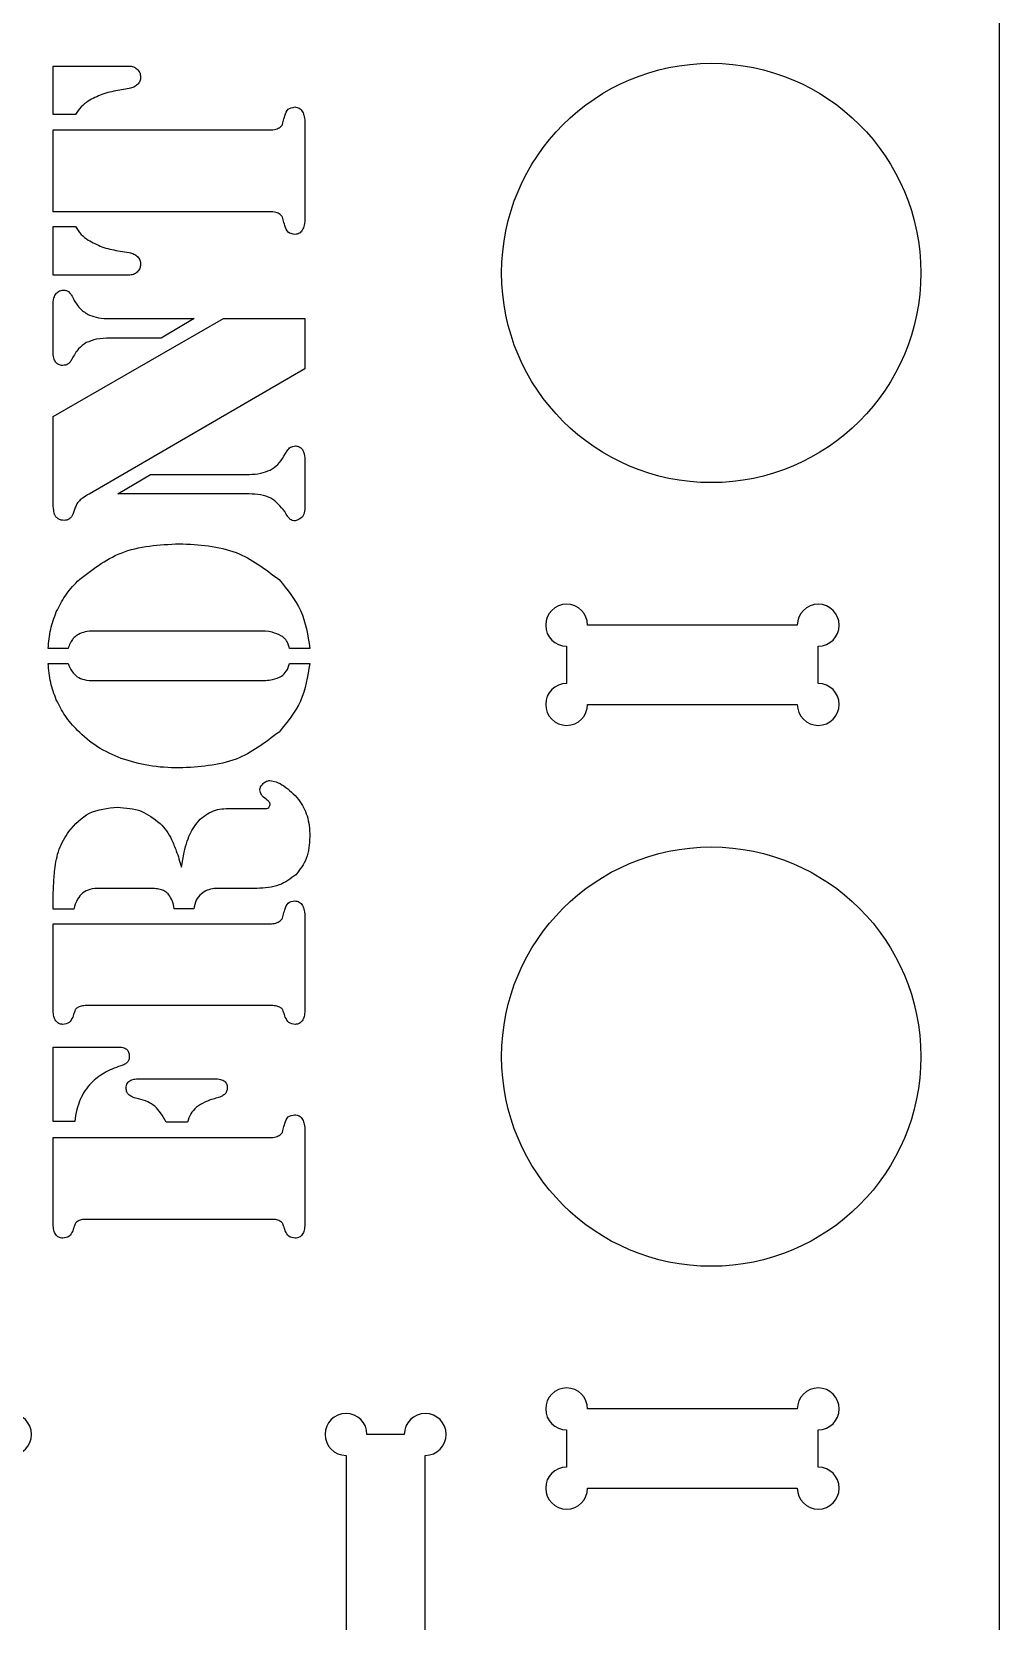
# Model space of a CAD drawing. Header units: inches. Extents: x -2.5 to 28.8, y -4.6 to 15.6.
# Drawn here: x -0.533 to 2.351, y 5.435 to 10.173 of the extents above; entities that cross this region are included whole.
import ezdxf

# ---------------------------------------------------------------- set-up
doc = ezdxf.new("R2010")
doc.units = ezdxf.units.IN
doc.header["$MEASUREMENT"] = 0
doc.layers.get('0').update_dxf_attribs({"lineweight": 0})

# ---------------------------------------------------------------- blocks, each defined once
blk = doc.blocks.new('Block_1')
at = {"color": 18, "lineweight": 25, "true_color": 0x000000}
for p, q in [((-0.4688, 9.9259), (-0.4688, 10.0704)), ((-0.4688, 10.0704), (-0.2441, 10.0704)), ((-0.2424, 10.0034), (-0.2759, 9.9979)), ((-0.4023, 9.9259), (-0.4688, 9.9259)), ((-0.4688, 9.6364), (-0.4688, 9.8803)), ((-0.4688, 9.8803), (0.1768, 9.8803)), ((0.2812, 9.899), (0.2812, 9.6177)), ((0.1768, 9.6364), (-0.4688, 9.6364)), ((-0.4688, 9.4474), (-0.4688, 9.5919)), ((-0.4688, 9.5919), (-0.4023, 9.5919)), ((-0.2759, 9.5199), (-0.2424, 9.5144)), ((-0.2441, 9.4474), (-0.4688, 9.4474)), ((-0.4688, 9.2188), (-0.4688, 9.3562)), ((-0.4688, 9.0254), (0.0389, 9.3177)), ((-0.2996, 9.3177), (-0.049, 9.3177)), ((-0.049, 9.3177), (-0.1474, 9.2594)), ((0.0389, 9.3177), (0.2812, 9.3177)), ((0.2812, 9.3177), (0.2812, 9.1677)), ((-0.1474, 9.2594), (-0.2996, 9.2594)), ((0.2812, 9.1677), (-0.3617, 8.7946)), ((-0.4688, 8.7847), (-0.4688, 9.0254)), ((0.2191, 8.9073), (0.2284, 8.9237)), ((0.2812, 8.8913), (0.2812, 8.7644)), ((-0.2759, 8.7952), (-0.1792, 8.8534)), ((-0.1792, 8.8534), (0.1153, 8.8534)), ((0.1153, 8.7952), (-0.2759, 8.7952)), ((-0.4029, 8.7551), (-0.4106, 8.7342)), ((0.1438, 8.3864), (-0.3474, 8.3864)), ((-0.4243, 8.3347), (-0.4836, 8.3347)), ((0.296, 8.3347), (0.2356, 8.3347)), ((-0.4836, 8.2897), (-0.4243, 8.2897)), ((0.2356, 8.2897), (0.296, 8.2897)), ((-0.3474, 8.2386), (0.1438, 8.2386)), ((0.0466, 7.8573), (0.1603, 7.8573)), ((-0.1836, 7.6193), (-0.3292, 7.6193)), ((0.1389, 7.6193), (0.0466, 7.6193)), ((-0.4688, 7.5573), (-0.4688, 7.5715)), ((-0.4078, 7.5573), (-0.4688, 7.5573)), ((-0.0496, 7.5578), (-0.1084, 7.5578)), ((-0.4688, 7.2551), (-0.4688, 7.5138)), ((-0.4688, 7.5138), (0.1768, 7.5138)), ((0.2812, 7.5331), (0.2812, 7.2551)), ((0.1812, 7.2699), (-0.3688, 7.2699)), ((-0.4688, 6.9248), (-0.4688, 7.1463)), ((-0.4688, 7.1463), (-0.277, 7.1463)), ((-0.2051, 7.0518), (0.0043, 7.0518)), ((-0.4045, 6.9248), (-0.4688, 6.9248)), ((-0.0688, 6.9221), (-0.1325, 6.9221)), ((-0.4688, 6.6177), (-0.4688, 6.8765)), ((-0.4688, 6.8765), (0.1768, 6.8765)), ((0.2812, 6.8957), (0.2812, 6.6177)), ((0.1812, 6.6325), (-0.3688, 6.6325))]:
    blk.add_line(p, q, dxfattribs=at)
for centre in [(1.4928, 9.4538), (1.4928, 7.1176)]:
    blk.add_circle(centre, 0.625, dxfattribs=at)
for points, knots in [([(0.4041, 5.9291), (0.3696, 5.9291), (0.3416, 5.9571), (0.3416, 5.9916), (0.3416, 6.0261), (0.3696, 6.0541), (0.4041, 6.0541), (0.4386, 6.0541), (0.4666, 6.0261), (0.4666, 5.9916), (0.4666, 5.9916), (0.5778, 5.9916), (0.5778, 5.9916), (0.5778, 6.0261), (0.6058, 6.0541), (0.6403, 6.0541), (0.6748, 6.0541), (0.7028, 6.0261), (0.7028, 5.9916), (0.7028, 5.9571), (0.6748, 5.9291), (0.6403, 5.9291), (0.6403, 5.9291), (0.6403, -3.9621), (0.6403, -3.9621), (1.6589, -3.6398), (2.3512, -2.6946), (2.3512, -1.6262), (2.3512, -1.6262), (2.3512, 12.3738), (2.3512, 12.3738), (2.3512, 13.7268), (1.2543, 14.8238), (-0.0988, 14.8238), (-1.4519, 14.8238), (-2.5488, 13.7268), (-2.5488, 12.3738), (-2.5488, 12.3738), (-2.5488, -1.6262), (-2.5488, -1.6262), (-2.5488, -2.6969), (-1.8537, -3.6435), (-0.8321, -3.9639), (-0.8321, -3.9639), (-0.8321, 5.9291), (-0.8321, 5.9291), (-0.8667, 5.9291), (-0.8946, 5.9571), (-0.8946, 5.9916), (-0.8946, 6.0261), (-0.8667, 6.0541), (-0.8321, 6.0541), (-0.7976, 6.0541), (-0.7696, 6.0261), (-0.7696, 5.9916), (-0.7696, 5.9916), (-0.6584, 5.9916), (-0.6584, 5.9916), (-0.6584, 6.0261), (-0.6304, 6.0541), (-0.5959, 6.0541), (-0.5614, 6.0541), (-0.5334, 6.0261), (-0.5334, 5.9916), (-0.5334, 5.9571), (-0.5614, 5.9291), (-0.5959, 5.9291), (-0.5959, 5.9291), (-0.5959, -3.8206), (-0.5959, -3.8206), (-0.2667, -3.8952), (0.0751, -3.8948), (0.4041, -3.8193), (0.4041, -3.8193), (0.4041, 5.9291), (0.4041, 5.9291)], [0, 0, 0, 0, 1, 1, 1, 2, 2, 2, 3, 3, 3, 4, 4, 4, 5, 5, 5, 6, 6, 6, 7, 7, 7, 8, 8, 8, 9, 9, 9, 10, 10, 10, 11, 11, 11, 12, 12, 12, 13, 13, 13, 14, 14, 14, 15, 15, 15, 16, 16, 16, 17, 17, 17, 18, 18, 18, 19, 19, 19, 20, 20, 20, 21, 21, 21, 22, 22, 22, 23, 23, 23, 24, 24, 24, 25, 25, 25, 25]), ([(-0.2441, 10.0704), (-0.2391, 10.0701), (-0.2341, 10.0698), (-0.2297, 10.0682), (-0.2256, 10.0667), (-0.2219, 10.064), (-0.2183, 10.0614)], [0, 0, 0, 0, 1, 1, 1, 2, 2, 2, 2]), ([(-0.2183, 10.0614), (-0.2154, 10.0581), (-0.2125, 10.0548), (-0.2108, 10.051), (-0.2091, 10.0471), (-0.2087, 10.0425), (-0.2084, 10.038)], [0, 0, 0, 0, 1, 1, 1, 2, 2, 2, 2]), ([(-0.2759, 9.9979), (-0.2921, 9.9947), (-0.3083, 9.9915), (-0.3236, 9.9858), (-0.3377, 9.9806), (-0.3511, 9.9733), (-0.3644, 9.966)], [0, 0, 0, 0, 1, 1, 1, 2, 2, 2, 2]), ([(-0.2174, 10.0152), (-0.2209, 10.0124), (-0.2243, 10.0097), (-0.2282, 10.0077), (-0.2326, 10.0056), (-0.2375, 10.0045), (-0.2424, 10.0034)], [0, 0, 0, 0, 1, 1, 1, 2, 2, 2, 2]), ([(-0.2084, 10.038), (-0.2087, 10.0337), (-0.2091, 10.0293), (-0.2106, 10.0255), (-0.2121, 10.0217), (-0.2148, 10.0185), (-0.2174, 10.0152)], [0, 0, 0, 0, 1, 1, 1, 2, 2, 2, 2]), ([(-0.3644, 9.966), (-0.3718, 9.9606), (-0.3792, 9.9551), (-0.3854, 9.9486), (-0.3919, 9.9418), (-0.3971, 9.9339), (-0.4023, 9.9259)], [0, 0, 0, 0, 1, 1, 1, 2, 2, 2, 2]), ([(0.2144, 9.8968), (0.2153, 9.8996), (0.2161, 9.9023), (0.2168, 9.9051), (0.2184, 9.9107), (0.2199, 9.9164), (0.2213, 9.9221)], [0, 0, 0, 0, 1, 1, 1, 2, 2, 2, 2]), ([(0.2213, 9.9221), (0.2239, 9.9298), (0.2265, 9.9375), (0.2319, 9.9419), (0.2369, 9.9459), (0.2442, 9.9472), (0.2515, 9.9485)], [0, 0, 0, 0, 1, 1, 1, 2, 2, 2, 2]), ([(0.2515, 9.9485), (0.2561, 9.9478), (0.2607, 9.9471), (0.2644, 9.9449), (0.2685, 9.9425), (0.2716, 9.9383), (0.2746, 9.9342)], [0, 0, 0, 0, 1, 1, 1, 2, 2, 2, 2]), ([(0.2746, 9.9342), (0.2765, 9.9296), (0.2784, 9.9249), (0.2795, 9.9202), (0.2812, 9.9133), (0.2812, 9.9062), (0.2812, 9.899)], [0, 0, 0, 0, 1, 1, 1, 2, 2, 2, 2]), ([(0.1768, 9.8803), (0.1831, 9.8804), (0.1894, 9.8805), (0.1952, 9.8824), (0.1995, 9.8838), (0.2035, 9.8862), (0.2076, 9.8886)], [0, 0, 0, 0, 1, 1, 1, 2, 2, 2, 2]), ([(0.2076, 9.8886), (0.2092, 9.8899), (0.2108, 9.8912), (0.212, 9.8928), (0.213, 9.894), (0.2137, 9.8954), (0.2144, 9.8968)], [0, 0, 0, 0, 1, 1, 1, 2, 2, 2, 2]), ([(0.2076, 9.6281), (0.2035, 9.6305), (0.1995, 9.6329), (0.1952, 9.6343), (0.1894, 9.6362), (0.1831, 9.6363), (0.1768, 9.6364)], [0, 0, 0, 0, 1, 1, 1, 2, 2, 2, 2]), ([(0.2144, 9.6204), (0.2137, 9.6218), (0.213, 9.6231), (0.212, 9.6243), (0.2108, 9.6258), (0.2092, 9.627), (0.2076, 9.6281)], [0, 0, 0, 0, 1, 1, 1, 2, 2, 2, 2]), ([(0.2213, 9.5952), (0.2199, 9.6009), (0.2184, 9.6065), (0.2168, 9.6122), (0.2161, 9.615), (0.2153, 9.6177), (0.2144, 9.6204)], [0, 0, 0, 0, 1, 1, 1, 2, 2, 2, 2]), ([(-0.4023, 9.5919), (-0.3971, 9.5838), (-0.3919, 9.5757), (-0.3854, 9.5689), (-0.3792, 9.5624), (-0.3718, 9.5571), (-0.3644, 9.5518)], [0, 0, 0, 0, 1, 1, 1, 2, 2, 2, 2]), ([(0.2515, 9.5688), (0.2442, 9.5701), (0.2369, 9.5713), (0.2319, 9.5754), (0.2265, 9.5798), (0.2239, 9.5875), (0.2213, 9.5952)], [0, 0, 0, 0, 1, 1, 1, 2, 2, 2, 2]), ([(0.2738, 9.5812), (0.271, 9.5775), (0.2682, 9.5739), (0.2645, 9.5719), (0.2608, 9.5698), (0.2562, 9.5693), (0.2515, 9.5688)], [0, 0, 0, 0, 1, 1, 1, 2, 2, 2, 2]), ([(0.2812, 9.6177), (0.2811, 9.6105), (0.281, 9.6033), (0.2793, 9.5965), (0.2781, 9.5912), (0.2759, 9.5862), (0.2738, 9.5812)], [0, 0, 0, 0, 1, 1, 1, 2, 2, 2, 2]), ([(-0.3644, 9.5518), (-0.3511, 9.5445), (-0.3377, 9.5372), (-0.3236, 9.532), (-0.3083, 9.5263), (-0.2921, 9.5231), (-0.2759, 9.5199)], [0, 0, 0, 0, 1, 1, 1, 2, 2, 2, 2]), ([(-0.2424, 9.5144), (-0.2375, 9.5133), (-0.2326, 9.5122), (-0.2282, 9.5101), (-0.2243, 9.5081), (-0.2209, 9.5054), (-0.2174, 9.5026)], [0, 0, 0, 0, 1, 1, 1, 2, 2, 2, 2]), ([(-0.2084, 9.4798), (-0.2087, 9.4753), (-0.2091, 9.4707), (-0.2108, 9.4668), (-0.2125, 9.463), (-0.2154, 9.4597), (-0.2183, 9.4564)], [0, 0, 0, 0, 1, 1, 1, 2, 2, 2, 2]), ([(-0.2174, 9.5026), (-0.2148, 9.4993), (-0.2121, 9.4961), (-0.2106, 9.4923), (-0.2091, 9.4885), (-0.2087, 9.4841), (-0.2084, 9.4798)], [0, 0, 0, 0, 1, 1, 1, 2, 2, 2, 2]), ([(-0.2183, 9.4564), (-0.2219, 9.4538), (-0.2256, 9.4511), (-0.2297, 9.4496), (-0.2341, 9.448), (-0.2391, 9.4477), (-0.2441, 9.4474)], [0, 0, 0, 0, 1, 1, 1, 2, 2, 2, 2]), ([(-0.4688, 9.3562), (-0.4689, 9.3641), (-0.469, 9.3721), (-0.4666, 9.3794), (-0.4651, 9.3841), (-0.4625, 9.3885), (-0.46, 9.393)], [0, 0, 0, 0, 1, 1, 1, 2, 2, 2, 2]), ([(-0.46, 9.393), (-0.457, 9.3957), (-0.4539, 9.3984), (-0.4504, 9.4), (-0.447, 9.4015), (-0.443, 9.4019), (-0.4391, 9.4023)], [0, 0, 0, 0, 1, 1, 1, 2, 2, 2, 2]), ([(-0.4391, 9.4023), (-0.4357, 9.4022), (-0.4322, 9.4021), (-0.429, 9.401), (-0.4265, 9.4001), (-0.4242, 9.3986), (-0.4218, 9.3971)], [0, 0, 0, 0, 1, 1, 1, 2, 2, 2, 2]), ([(-0.4218, 9.3971), (-0.4195, 9.3942), (-0.4171, 9.3913), (-0.415, 9.3882), (-0.4116, 9.3832), (-0.4089, 9.3776), (-0.4062, 9.3721)], [0, 0, 0, 0, 1, 1, 1, 2, 2, 2, 2]), ([(-0.4062, 9.3721), (-0.4005, 9.3629), (-0.3948, 9.3538), (-0.3873, 9.3465), (-0.3797, 9.3391), (-0.3701, 9.3336), (-0.3606, 9.3281)], [0, 0, 0, 0, 1, 1, 1, 2, 2, 2, 2]), ([(-0.3606, 9.3281), (-0.3518, 9.3251), (-0.343, 9.3221), (-0.3341, 9.3203), (-0.3228, 9.3181), (-0.3112, 9.3179), (-0.2996, 9.3177)], [0, 0, 0, 0, 1, 1, 1, 2, 2, 2, 2]), ([(-0.3702, 9.246), (-0.3782, 9.2402), (-0.3863, 9.2345), (-0.3929, 9.2274), (-0.4007, 9.219), (-0.4065, 9.2087), (-0.4122, 9.1985)], [0, 0, 0, 0, 1, 1, 1, 2, 2, 2, 2]), ([(-0.2996, 9.2594), (-0.3133, 9.2592), (-0.3271, 9.259), (-0.3403, 9.2561), (-0.3505, 9.2538), (-0.3603, 9.2499), (-0.3702, 9.246)], [0, 0, 0, 0, 1, 1, 1, 2, 2, 2, 2]), ([(-0.4619, 9.1877), (-0.4639, 9.1919), (-0.4659, 9.196), (-0.4671, 9.2003), (-0.4687, 9.2062), (-0.4687, 9.2125), (-0.4688, 9.2188)], [0, 0, 0, 0, 1, 1, 1, 2, 2, 2, 2]), ([(-0.4122, 9.1985), (-0.4139, 9.195), (-0.4156, 9.1916), (-0.4179, 9.1887), (-0.4197, 9.1865), (-0.4219, 9.1845), (-0.424, 9.1825)], [0, 0, 0, 0, 1, 1, 1, 2, 2, 2, 2]), ([(-0.4402, 9.1781), (-0.4448, 9.1784), (-0.4493, 9.1787), (-0.4531, 9.1805), (-0.4564, 9.1821), (-0.4592, 9.1849), (-0.4619, 9.1877)], [0, 0, 0, 0, 1, 1, 1, 2, 2, 2, 2]), ([(-0.424, 9.1825), (-0.4264, 9.1812), (-0.4287, 9.18), (-0.4312, 9.1792), (-0.4341, 9.1784), (-0.4372, 9.1783), (-0.4402, 9.1781)], [0, 0, 0, 0, 1, 1, 1, 2, 2, 2, 2]), ([(0.2284, 8.9237), (0.2315, 8.9279), (0.2346, 8.9321), (0.2388, 8.9344), (0.2429, 8.9368), (0.248, 8.9374), (0.2532, 8.938)], [0, 0, 0, 0, 1, 1, 1, 2, 2, 2, 2]), ([(0.2532, 8.938), (0.2572, 8.9376), (0.2613, 8.9371), (0.2647, 8.9354), (0.2683, 8.9337), (0.2712, 8.9306), (0.2741, 8.9276)], [0, 0, 0, 0, 1, 1, 1, 2, 2, 2, 2]), ([(0.2741, 8.9276), (0.2761, 8.9232), (0.2782, 8.9187), (0.2794, 8.9141), (0.2814, 8.9068), (0.2813, 8.8991), (0.2812, 8.8913)], [0, 0, 0, 0, 1, 1, 1, 2, 2, 2, 2]), ([(0.1153, 8.8534), (0.1271, 8.8537), (0.1389, 8.8541), (0.1503, 8.8566), (0.1599, 8.8588), (0.1692, 8.8626), (0.1784, 8.8663)], [0, 0, 0, 0, 1, 1, 1, 2, 2, 2, 2]), ([(0.1784, 8.8663), (0.1864, 8.8714), (0.1944, 8.8765), (0.201, 8.883), (0.2081, 8.89), (0.2136, 8.8986), (0.2191, 8.9073)], [0, 0, 0, 0, 1, 1, 1, 2, 2, 2, 2]), ([(-0.465, 8.7342), (-0.4661, 8.7399), (-0.4672, 8.7457), (-0.4678, 8.7515), (-0.4691, 8.7625), (-0.469, 8.7736), (-0.4688, 8.7847)], [0, 0, 0, 0, 1, 1, 1, 2, 2, 2, 2]), ([(-0.3908, 8.7748), (-0.3934, 8.772), (-0.3959, 8.7692), (-0.3979, 8.766), (-0.4, 8.7627), (-0.4014, 8.7589), (-0.4029, 8.7551)], [0, 0, 0, 0, 1, 1, 1, 2, 2, 2, 2]), ([(-0.3617, 8.7946), (-0.3677, 8.7911), (-0.3737, 8.7876), (-0.3794, 8.7836), (-0.3833, 8.7809), (-0.387, 8.7778), (-0.3908, 8.7748)], [0, 0, 0, 0, 1, 1, 1, 2, 2, 2, 2]), ([(0.2213, 8.7424), (0.2088, 8.7578), (0.1962, 8.7731), (0.1802, 8.782), (0.1617, 8.7923), (0.1385, 8.7937), (0.1153, 8.7952)], [0, 0, 0, 0, 1, 1, 1, 2, 2, 2, 2]), ([(-0.4537, 8.721), (-0.4561, 8.7228), (-0.4586, 8.7245), (-0.4605, 8.7268), (-0.4623, 8.7289), (-0.4636, 8.7316), (-0.465, 8.7342)], [0, 0, 0, 0, 1, 1, 1, 2, 2, 2, 2]), ([(-0.4364, 8.716), (-0.4394, 8.7162), (-0.4425, 8.7165), (-0.4454, 8.7173), (-0.4483, 8.7181), (-0.451, 8.7195), (-0.4537, 8.721)], [0, 0, 0, 0, 1, 1, 1, 2, 2, 2, 2]), ([(-0.4205, 8.721), (-0.4229, 8.7195), (-0.4254, 8.7181), (-0.428, 8.7173), (-0.4307, 8.7165), (-0.4335, 8.7162), (-0.4364, 8.716)], [0, 0, 0, 0, 1, 1, 1, 2, 2, 2, 2]), ([(-0.4106, 8.7342), (-0.4117, 8.7316), (-0.4128, 8.729), (-0.4144, 8.7268), (-0.4161, 8.7246), (-0.4183, 8.7228), (-0.4205, 8.721)], [0, 0, 0, 0, 1, 1, 1, 2, 2, 2, 2]), ([(0.237, 8.7196), (0.2346, 8.7223), (0.2323, 8.725), (0.2302, 8.7279), (0.2268, 8.7325), (0.2241, 8.7374), (0.2213, 8.7424)], [0, 0, 0, 0, 1, 1, 1, 2, 2, 2, 2]), ([(0.2526, 8.7144), (0.2496, 8.7145), (0.2465, 8.7147), (0.2438, 8.7157), (0.2413, 8.7166), (0.2392, 8.7181), (0.237, 8.7196)], [0, 0, 0, 0, 1, 1, 1, 2, 2, 2, 2]), ([(0.2812, 8.7644), (0.2814, 8.75), (0.2817, 8.7357), (0.2741, 8.7269), (0.2691, 8.7212), (0.2609, 8.7178), (0.2526, 8.7144)], [0, 0, 0, 0, 1, 1, 1, 2, 2, 2, 2]), ([(-0.3968, 8.5347), (-0.3551, 8.5674), (-0.3133, 8.6), (-0.2662, 8.6188), (-0.213, 8.64), (-0.153, 8.6434), (-0.093, 8.6468)], [0, 0, 0, 0, 1, 1, 1, 2, 2, 2, 2]), ([(-0.093, 8.6468), (-0.0343, 8.6436), (0.0244, 8.6404), (0.0767, 8.62), (0.1225, 8.6021), (0.1634, 8.5709), (0.2043, 8.5397)], [0, 0, 0, 0, 1, 1, 1, 2, 2, 2, 2]), ([(-0.4595, 8.4432), (-0.4513, 8.4595), (-0.4432, 8.4758), (-0.4331, 8.4907), (-0.4225, 8.5064), (-0.4096, 8.5205), (-0.3968, 8.5347)], [0, 0, 0, 0, 1, 1, 1, 2, 2, 2, 2]), ([(0.2043, 8.5397), (0.2287, 8.5102), (0.2532, 8.4808), (0.2684, 8.4472), (0.2841, 8.4127), (0.2901, 8.3737), (0.296, 8.3347)], [0, 0, 0, 0, 1, 1, 1, 2, 2, 2, 2]), ([(-0.4836, 8.3347), (-0.482, 8.3539), (-0.4804, 8.373), (-0.4762, 8.3915), (-0.4722, 8.4091), (-0.4658, 8.4262), (-0.4595, 8.4432)], [0, 0, 0, 0, 1, 1, 1, 2, 2, 2, 2]), ([(1.0617, 8.3413), (1.0272, 8.3413), (0.9992, 8.3693), (0.9992, 8.4038), (0.9992, 8.4383), (1.0272, 8.4663), (1.0617, 8.4663), (1.0962, 8.4663), (1.1242, 8.4383), (1.1242, 8.4038), (1.1242, 8.4038), (1.7492, 8.4038), (1.7492, 8.4038), (1.7492, 8.4383), (1.7772, 8.4663), (1.8117, 8.4663), (1.8462, 8.4663), (1.8742, 8.4383), (1.8742, 8.4038), (1.8742, 8.3693), (1.8462, 8.3413), (1.8117, 8.3413), (1.8117, 8.3413), (1.8117, 8.2301), (1.8117, 8.2301), (1.8462, 8.2301), (1.8742, 8.2021), (1.8742, 8.1676), (1.8742, 8.1331), (1.8462, 8.1051), (1.8117, 8.1051), (1.7772, 8.1051), (1.7492, 8.1331), (1.7492, 8.1676), (1.7492, 8.1676), (1.1242, 8.1676), (1.1242, 8.1676), (1.1242, 8.1331), (1.0962, 8.1051), (1.0617, 8.1051), (1.0272, 8.1051), (0.9992, 8.1331), (0.9992, 8.1676), (0.9992, 8.2021), (1.0272, 8.2301), (1.0617, 8.2301), (1.0617, 8.2301), (1.0617, 8.3413), (1.0617, 8.3413)], [0, 0, 0, 0, 1, 1, 1, 2, 2, 2, 3, 3, 3, 4, 4, 4, 5, 5, 5, 6, 6, 6, 7, 7, 7, 8, 8, 8, 9, 9, 9, 10, 10, 10, 11, 11, 11, 12, 12, 12, 13, 13, 13, 14, 14, 14, 15, 15, 15, 16, 16, 16, 16]), ([(-0.3474, 8.3864), (-0.3562, 8.3862), (-0.3651, 8.3859), (-0.3735, 8.3839), (-0.3803, 8.3822), (-0.3869, 8.3794), (-0.3935, 8.3765)], [0, 0, 0, 0, 1, 1, 1, 2, 2, 2, 2]), ([(0.212, 8.3715), (0.2027, 8.3758), (0.1934, 8.3802), (0.1837, 8.3827), (0.1709, 8.386), (0.1574, 8.3862), (0.1438, 8.3864)], [0, 0, 0, 0, 1, 1, 1, 2, 2, 2, 2]), ([(-0.4117, 8.3608), (-0.4139, 8.3572), (-0.4162, 8.3536), (-0.4181, 8.3498), (-0.4206, 8.3449), (-0.4224, 8.3398), (-0.4243, 8.3347)], [0, 0, 0, 0, 1, 1, 1, 2, 2, 2, 2]), ([(-0.3935, 8.3765), (-0.3971, 8.3743), (-0.4007, 8.372), (-0.4038, 8.3693), (-0.4067, 8.3667), (-0.4092, 8.3638), (-0.4117, 8.3608)], [0, 0, 0, 0, 1, 1, 1, 2, 2, 2, 2]), ([(0.2271, 8.357), (0.2251, 8.3596), (0.223, 8.3623), (0.2207, 8.3646), (0.2181, 8.3672), (0.215, 8.3694), (0.212, 8.3715)], [0, 0, 0, 0, 1, 1, 1, 2, 2, 2, 2]), ([(0.2356, 8.3347), (0.2345, 8.339), (0.2335, 8.3433), (0.2318, 8.3474), (0.2305, 8.3507), (0.2288, 8.3538), (0.2271, 8.357)], [0, 0, 0, 0, 1, 1, 1, 2, 2, 2, 2]), ([(-0.4595, 8.1814), (-0.4658, 8.1984), (-0.4722, 8.2154), (-0.4762, 8.2329), (-0.4805, 8.2515), (-0.482, 8.2706), (-0.4836, 8.2897)], [0, 0, 0, 0, 1, 1, 1, 2, 2, 2, 2]), ([(-0.4243, 8.2897), (-0.421, 8.2813), (-0.4178, 8.2728), (-0.4126, 8.2658), (-0.4084, 8.26), (-0.4029, 8.255), (-0.3974, 8.2501)], [0, 0, 0, 0, 1, 1, 1, 2, 2, 2, 2]), ([(-0.3974, 8.2501), (-0.3905, 8.2468), (-0.3836, 8.2434), (-0.3764, 8.2415), (-0.3671, 8.239), (-0.3572, 8.2388), (-0.3474, 8.2386)], [0, 0, 0, 0, 1, 1, 1, 2, 2, 2, 2]), ([(0.1438, 8.2386), (0.1578, 8.2386), (0.1718, 8.2386), (0.185, 8.2419), (0.1942, 8.2441), (0.2031, 8.2479), (0.212, 8.2518)], [0, 0, 0, 0, 1, 1, 1, 2, 2, 2, 2]), ([(0.296, 8.2897), (0.2899, 8.2509), (0.2838, 8.2121), (0.2681, 8.1776), (0.2529, 8.1441), (0.2286, 8.1147), (0.2043, 8.0853)], [0, 0, 0, 0, 1, 1, 1, 2, 2, 2, 2]), ([(0.212, 8.2518), (0.2172, 8.2563), (0.2224, 8.2609), (0.2261, 8.2665), (0.2307, 8.2732), (0.2332, 8.2815), (0.2356, 8.2897)], [0, 0, 0, 0, 1, 1, 1, 2, 2, 2, 2]), ([(-0.3968, 8.0902), (-0.4096, 8.1044), (-0.4225, 8.1185), (-0.4331, 8.1342), (-0.4432, 8.149), (-0.4513, 8.1652), (-0.4595, 8.1814)], [0, 0, 0, 0, 1, 1, 1, 2, 2, 2, 2]), ([(-0.2658, 8.0064), (-0.2904, 8.0168), (-0.315, 8.0273), (-0.3371, 8.0415), (-0.3586, 8.0553), (-0.3777, 8.0728), (-0.3968, 8.0902)], [0, 0, 0, 0, 1, 1, 1, 2, 2, 2, 2]), ([(0.2043, 8.0853), (0.1634, 8.0541), (0.1225, 8.0228), (0.0767, 8.0049), (0.0244, 7.9845), (-0.0343, 7.9813), (-0.093, 7.9781)], [0, 0, 0, 0, 1, 1, 1, 2, 2, 2, 2]), ([(-0.093, 7.9781), (-0.1235, 7.9791), (-0.1541, 7.9801), (-0.184, 7.9852), (-0.2116, 7.9899), (-0.2387, 7.9982), (-0.2658, 8.0064)], [0, 0, 0, 0, 1, 1, 1, 2, 2, 2, 2]), ([(0.1471, 7.9127), (0.1477, 7.916), (0.1483, 7.9192), (0.1496, 7.9221), (0.1513, 7.9256), (0.1541, 7.9285), (0.157, 7.9314)], [0, 0, 0, 0, 1, 1, 1, 2, 2, 2, 2]), ([(0.1658, 7.8847), (0.1604, 7.8889), (0.155, 7.8931), (0.1518, 7.8986), (0.1494, 7.9028), (0.1483, 7.9078), (0.1471, 7.9127)], [0, 0, 0, 0, 1, 1, 1, 2, 2, 2, 2]), ([(0.157, 7.9314), (0.1601, 7.9341), (0.1633, 7.9369), (0.1669, 7.9384), (0.17, 7.9397), (0.1734, 7.9403), (0.1768, 7.9408)], [0, 0, 0, 0, 1, 1, 1, 2, 2, 2, 2]), ([(0.1768, 7.9408), (0.1832, 7.9398), (0.1897, 7.9388), (0.1957, 7.9367), (0.2037, 7.934), (0.211, 7.9293), (0.2183, 7.9246)], [0, 0, 0, 0, 1, 1, 1, 2, 2, 2, 2]), ([(0.2183, 7.9246), (0.2263, 7.9188), (0.2342, 7.913), (0.2414, 7.9064), (0.2488, 7.8996), (0.2554, 7.8919), (0.262, 7.8842)], [0, 0, 0, 0, 1, 1, 1, 2, 2, 2, 2]), ([(0.1603, 7.8573), (0.1654, 7.8573), (0.1705, 7.8574), (0.1735, 7.8601), (0.1757, 7.8621), (0.1768, 7.8654), (0.1779, 7.8688)], [0, 0, 0, 0, 1, 1, 1, 2, 2, 2, 2]), ([(0.1754, 7.8762), (0.1742, 7.8774), (0.173, 7.8787), (0.1718, 7.8798), (0.1699, 7.8816), (0.1679, 7.8832), (0.1658, 7.8847)], [0, 0, 0, 0, 1, 1, 1, 2, 2, 2, 2]), ([(0.1779, 7.8688), (0.1778, 7.8702), (0.1777, 7.8716), (0.1773, 7.8728), (0.1769, 7.874), (0.1761, 7.8751), (0.1754, 7.8762)], [0, 0, 0, 0, 1, 1, 1, 2, 2, 2, 2]), ([(0.262, 7.8842), (0.2676, 7.8766), (0.2732, 7.8689), (0.2776, 7.8607), (0.2818, 7.8526), (0.2849, 7.844), (0.2881, 7.8353)], [0, 0, 0, 0, 1, 1, 1, 2, 2, 2, 2]), ([(-0.4227, 7.7891), (-0.4035, 7.8101), (-0.3844, 7.8311), (-0.3607, 7.8431), (-0.3361, 7.8556), (-0.3066, 7.8583), (-0.277, 7.8611)], [0, 0, 0, 0, 1, 1, 1, 2, 2, 2, 2]), ([(-0.277, 7.8611), (-0.2527, 7.8594), (-0.2283, 7.8576), (-0.2066, 7.849), (-0.1862, 7.8409), (-0.1682, 7.8268), (-0.1501, 7.8127)], [0, 0, 0, 0, 1, 1, 1, 2, 2, 2, 2]), ([(-0.0441, 7.8094), (-0.0382, 7.8167), (-0.0323, 7.8239), (-0.0254, 7.8298), (-0.0187, 7.8356), (-0.0111, 7.8403), (-0.0034, 7.8449)], [0, 0, 0, 0, 1, 1, 1, 2, 2, 2, 2]), ([(-0.0034, 7.8449), (0.0046, 7.8485), (0.0125, 7.8521), (0.0209, 7.8542), (0.0292, 7.8562), (0.0379, 7.8567), (0.0466, 7.8573)], [0, 0, 0, 0, 1, 1, 1, 2, 2, 2, 2]), ([(0.2881, 7.8353), (0.2904, 7.8257), (0.2927, 7.8162), (0.294, 7.8066), (0.2956, 7.7956), (0.2958, 7.7844), (0.296, 7.7732)], [0, 0, 0, 0, 1, 1, 1, 2, 2, 2, 2]), ([(-0.4644, 7.6754), (-0.4612, 7.696), (-0.458, 7.7165), (-0.4509, 7.7357), (-0.444, 7.7544), (-0.4333, 7.7718), (-0.4227, 7.7891)], [0, 0, 0, 0, 1, 1, 1, 2, 2, 2, 2]), ([(-0.1501, 7.8127), (-0.1435, 7.8056), (-0.1368, 7.7985), (-0.1312, 7.7907), (-0.1254, 7.7827), (-0.1207, 7.774), (-0.1161, 7.7652)], [0, 0, 0, 0, 1, 1, 1, 2, 2, 2, 2]), ([(-0.0694, 7.7603), (-0.066, 7.7691), (-0.0627, 7.7779), (-0.0584, 7.7862), (-0.0542, 7.7942), (-0.0491, 7.8018), (-0.0441, 7.8094)], [0, 0, 0, 0, 1, 1, 1, 2, 2, 2, 2]), ([(0.296, 7.7732), (0.2948, 7.7508), (0.2935, 7.7285), (0.2857, 7.7086), (0.2787, 7.6911), (0.2666, 7.6756), (0.2545, 7.66)], [0, 0, 0, 0, 1, 1, 1, 2, 2, 2, 2]), ([(-0.1161, 7.7652), (-0.1112, 7.7539), (-0.1063, 7.7425), (-0.102, 7.7309), (-0.0961, 7.7151), (-0.0913, 7.6988), (-0.0864, 7.6825)], [0, 0, 0, 0, 1, 1, 1, 2, 2, 2, 2]), ([(-0.0864, 7.6825), (-0.084, 7.6975), (-0.0817, 7.7125), (-0.0783, 7.7272), (-0.0757, 7.7383), (-0.0725, 7.7493), (-0.0694, 7.7603)], [0, 0, 0, 0, 1, 1, 1, 2, 2, 2, 2]), ([(-0.4688, 7.5715), (-0.4687, 7.5904), (-0.4686, 7.6092), (-0.4677, 7.628), (-0.467, 7.6438), (-0.4657, 7.6596), (-0.4644, 7.6754)], [0, 0, 0, 0, 1, 1, 1, 2, 2, 2, 2]), ([(0.2545, 7.66), (0.2386, 7.6482), (0.2227, 7.6363), (0.2049, 7.6295), (0.1845, 7.6217), (0.1617, 7.6205), (0.1389, 7.6193)], [0, 0, 0, 0, 1, 1, 1, 2, 2, 2, 2]), ([(-0.3809, 7.6059), (-0.3864, 7.5998), (-0.392, 7.5938), (-0.3961, 7.587), (-0.4016, 7.578), (-0.4047, 7.5676), (-0.4078, 7.5573)], [0, 0, 0, 0, 1, 1, 1, 2, 2, 2, 2]), ([(-0.3292, 7.6193), (-0.3396, 7.6191), (-0.3499, 7.6189), (-0.3595, 7.616), (-0.3669, 7.6137), (-0.3739, 7.6098), (-0.3809, 7.6059)], [0, 0, 0, 0, 1, 1, 1, 2, 2, 2, 2]), ([(-0.1463, 7.6152), (-0.1515, 7.6164), (-0.1567, 7.6176), (-0.1619, 7.6183), (-0.1691, 7.6193), (-0.1764, 7.6193), (-0.1836, 7.6193)], [0, 0, 0, 0, 1, 1, 1, 2, 2, 2, 2]), ([(-0.1237, 7.6001), (-0.1271, 7.6035), (-0.1304, 7.6068), (-0.1343, 7.6094), (-0.138, 7.6118), (-0.1421, 7.6135), (-0.1463, 7.6152)], [0, 0, 0, 0, 1, 1, 1, 2, 2, 2, 2]), ([(-0.1084, 7.5578), (-0.1097, 7.5665), (-0.1111, 7.5752), (-0.1144, 7.5832), (-0.1168, 7.5891), (-0.1203, 7.5946), (-0.1237, 7.6001)], [0, 0, 0, 0, 1, 1, 1, 2, 2, 2, 2]), ([(-0.027, 7.6034), (-0.0328, 7.5973), (-0.0386, 7.5912), (-0.0423, 7.584), (-0.0464, 7.5761), (-0.048, 7.567), (-0.0496, 7.5578)], [0, 0, 0, 0, 1, 1, 1, 2, 2, 2, 2]), ([(0.0109, 7.6188), (0.0039, 7.6175), (-0.0032, 7.6162), (-0.0096, 7.6136), (-0.0158, 7.611), (-0.0214, 7.6072), (-0.027, 7.6034)], [0, 0, 0, 0, 1, 1, 1, 2, 2, 2, 2]), ([(0.0466, 7.6193), (0.0385, 7.6194), (0.0304, 7.6194), (0.0223, 7.6192), (0.0185, 7.6191), (0.0147, 7.6189), (0.0109, 7.6188)], [0, 0, 0, 0, 1, 1, 1, 2, 2, 2, 2]), ([(0.2213, 7.5556), (0.2239, 7.5633), (0.2265, 7.571), (0.2319, 7.5754), (0.2369, 7.5795), (0.2442, 7.5807), (0.2515, 7.582)], [0, 0, 0, 0, 1, 1, 1, 2, 2, 2, 2]), ([(0.2515, 7.582), (0.2561, 7.5813), (0.2607, 7.5806), (0.2644, 7.5784), (0.2685, 7.576), (0.2716, 7.5719), (0.2746, 7.5677)], [0, 0, 0, 0, 1, 1, 1, 2, 2, 2, 2]), ([(0.2144, 7.5303), (0.2153, 7.5331), (0.2161, 7.5358), (0.2168, 7.5386), (0.2184, 7.5442), (0.2199, 7.5499), (0.2213, 7.5556)], [0, 0, 0, 0, 1, 1, 1, 2, 2, 2, 2]), ([(0.2746, 7.5677), (0.2765, 7.5631), (0.2784, 7.5586), (0.2795, 7.5538), (0.2811, 7.5471), (0.2812, 7.5401), (0.2812, 7.5331)], [0, 0, 0, 0, 1, 1, 1, 2, 2, 2, 2]), ([(0.1768, 7.5138), (0.1831, 7.5139), (0.1894, 7.514), (0.1952, 7.5159), (0.1995, 7.5173), (0.2035, 7.5197), (0.2076, 7.5221)], [0, 0, 0, 0, 1, 1, 1, 2, 2, 2, 2]), ([(0.2076, 7.5221), (0.2092, 7.5234), (0.2108, 7.5247), (0.212, 7.5263), (0.213, 7.5276), (0.2137, 7.5289), (0.2144, 7.5303)], [0, 0, 0, 0, 1, 1, 1, 2, 2, 2, 2]), ([(-0.4614, 7.2246), (-0.4635, 7.2288), (-0.4657, 7.2331), (-0.4669, 7.2375), (-0.4685, 7.2431), (-0.4687, 7.2491), (-0.4688, 7.2551)], [0, 0, 0, 0, 1, 1, 1, 2, 2, 2, 2]), ([(-0.4031, 7.257), (-0.404, 7.2547), (-0.4049, 7.2525), (-0.4057, 7.2502), (-0.4074, 7.2454), (-0.409, 7.2406), (-0.4106, 7.2358)], [0, 0, 0, 0, 1, 1, 1, 2, 2, 2, 2]), ([(-0.3968, 7.2633), (-0.3983, 7.2623), (-0.3997, 7.2613), (-0.4009, 7.2601), (-0.4017, 7.2591), (-0.4024, 7.2581), (-0.4031, 7.257)], [0, 0, 0, 0, 1, 1, 1, 2, 2, 2, 2]), ([(-0.3688, 7.2699), (-0.3745, 7.2698), (-0.3801, 7.2697), (-0.3854, 7.2682), (-0.3894, 7.2671), (-0.3931, 7.2652), (-0.3968, 7.2633)], [0, 0, 0, 0, 1, 1, 1, 2, 2, 2, 2]), ([(0.2092, 7.2633), (0.2055, 7.2652), (0.2018, 7.2671), (0.1978, 7.2682), (0.1925, 7.2697), (0.1869, 7.2698), (0.1812, 7.2699)], [0, 0, 0, 0, 1, 1, 1, 2, 2, 2, 2]), ([(0.2155, 7.257), (0.2148, 7.2581), (0.2141, 7.2591), (0.2133, 7.2601), (0.2121, 7.2613), (0.2107, 7.2623), (0.2092, 7.2633)], [0, 0, 0, 0, 1, 1, 1, 2, 2, 2, 2]), ([(0.223, 7.2358), (0.2214, 7.2406), (0.2198, 7.2454), (0.2181, 7.2502), (0.2173, 7.2525), (0.2164, 7.2547), (0.2155, 7.257)], [0, 0, 0, 0, 1, 1, 1, 2, 2, 2, 2]), ([(0.2812, 7.2551), (0.281, 7.2491), (0.2809, 7.2431), (0.2793, 7.2375), (0.2781, 7.2331), (0.2759, 7.2288), (0.2738, 7.2246)], [0, 0, 0, 0, 1, 1, 1, 2, 2, 2, 2]), ([(-0.4402, 7.2138), (-0.4445, 7.2143), (-0.4488, 7.2147), (-0.4524, 7.2165), (-0.4558, 7.2183), (-0.4586, 7.2214), (-0.4614, 7.2246)], [0, 0, 0, 0, 1, 1, 1, 2, 2, 2, 2]), ([(-0.4106, 7.2358), (-0.4136, 7.2294), (-0.4165, 7.223), (-0.4216, 7.2193), (-0.4265, 7.2157), (-0.4334, 7.2148), (-0.4402, 7.2138)], [0, 0, 0, 0, 1, 1, 1, 2, 2, 2, 2]), ([(0.2526, 7.2138), (0.2457, 7.2148), (0.2389, 7.2157), (0.2339, 7.2193), (0.2289, 7.223), (0.2259, 7.2294), (0.223, 7.2358)], [0, 0, 0, 0, 1, 1, 1, 2, 2, 2, 2]), ([(0.2738, 7.2246), (0.271, 7.2214), (0.2682, 7.2183), (0.2648, 7.2165), (0.2612, 7.2147), (0.2569, 7.2143), (0.2526, 7.2138)], [0, 0, 0, 0, 1, 1, 1, 2, 2, 2, 2]), ([(-0.277, 7.1463), (-0.2716, 7.1462), (-0.2661, 7.1461), (-0.261, 7.1446), (-0.2572, 7.1435), (-0.2537, 7.1416), (-0.2501, 7.1397)], [0, 0, 0, 0, 1, 1, 1, 2, 2, 2, 2]), ([(-0.2501, 7.1397), (-0.2477, 7.1369), (-0.2453, 7.1342), (-0.2439, 7.131), (-0.2423, 7.1272), (-0.2421, 7.1227), (-0.2419, 7.1182)], [0, 0, 0, 0, 1, 1, 1, 2, 2, 2, 2]), ([(-0.2419, 7.1182), (-0.242, 7.1149), (-0.2422, 7.1115), (-0.2433, 7.1084), (-0.2443, 7.1058), (-0.246, 7.1033), (-0.2477, 7.1009)], [0, 0, 0, 0, 1, 1, 1, 2, 2, 2, 2]), ([(-0.3166, 7.0688), (-0.3237, 7.0644), (-0.3309, 7.0599), (-0.3375, 7.0548), (-0.3437, 7.05), (-0.3494, 7.0445), (-0.3551, 7.0391)], [0, 0, 0, 0, 1, 1, 1, 2, 2, 2, 2]), ([(-0.2672, 7.0902), (-0.2759, 7.0873), (-0.2846, 7.0844), (-0.293, 7.0807), (-0.3011, 7.0772), (-0.3088, 7.073), (-0.3166, 7.0688)], [0, 0, 0, 0, 1, 1, 1, 2, 2, 2, 2]), ([(-0.2477, 7.1009), (-0.2502, 7.0988), (-0.2526, 7.0967), (-0.2554, 7.0951), (-0.259, 7.0929), (-0.2631, 7.0916), (-0.2672, 7.0902)], [0, 0, 0, 0, 1, 1, 1, 2, 2, 2, 2]), ([(-0.3551, 7.0391), (-0.3619, 7.0315), (-0.3688, 7.0239), (-0.3744, 7.0155), (-0.3799, 7.0074), (-0.3842, 6.9985), (-0.3886, 6.9897)], [0, 0, 0, 0, 1, 1, 1, 2, 2, 2, 2]), ([(-0.2512, 7.0237), (-0.2508, 7.0291), (-0.2503, 7.0344), (-0.2478, 7.0386), (-0.2455, 7.0424), (-0.2415, 7.0451), (-0.2375, 7.0479)], [0, 0, 0, 0, 1, 1, 1, 2, 2, 2, 2]), ([(-0.2433, 7.0034), (-0.2456, 7.0062), (-0.2479, 7.0089), (-0.2492, 7.0121), (-0.2507, 7.0156), (-0.251, 7.0197), (-0.2512, 7.0237)], [0, 0, 0, 0, 1, 1, 1, 2, 2, 2, 2]), ([(-0.2375, 7.0479), (-0.2336, 7.049), (-0.2297, 7.0501), (-0.2258, 7.0508), (-0.219, 7.052), (-0.212, 7.0519), (-0.2051, 7.0518)], [0, 0, 0, 0, 1, 1, 1, 2, 2, 2, 2]), ([(0.0043, 7.0518), (0.0116, 7.0518), (0.019, 7.0518), (0.0261, 7.0503), (0.0308, 7.0493), (0.0354, 7.0477), (0.04, 7.046)], [0, 0, 0, 0, 1, 1, 1, 2, 2, 2, 2]), ([(0.04, 7.046), (0.0429, 7.0435), (0.0457, 7.0409), (0.0474, 7.0378), (0.0494, 7.0341), (0.0496, 7.0295), (0.0499, 7.0248)], [0, 0, 0, 0, 1, 1, 1, 2, 2, 2, 2]), ([(0.0499, 7.0248), (0.0496, 7.0209), (0.0494, 7.017), (0.048, 7.0136), (0.0467, 7.0105), (0.0444, 7.0078), (0.0422, 7.0051)], [0, 0, 0, 0, 1, 1, 1, 2, 2, 2, 2]), ([(-0.3886, 6.9897), (-0.3922, 6.9799), (-0.3958, 6.9701), (-0.3983, 6.96), (-0.4013, 6.9485), (-0.4029, 6.9367), (-0.4045, 6.9248)], [0, 0, 0, 0, 1, 1, 1, 2, 2, 2, 2]), ([(-0.2144, 6.9919), (-0.2205, 6.9932), (-0.2265, 6.9945), (-0.2321, 6.9969), (-0.236, 6.9987), (-0.2396, 7.0011), (-0.2433, 7.0034)], [0, 0, 0, 0, 1, 1, 1, 2, 2, 2, 2]), ([(-0.1658, 6.9696), (-0.1726, 6.9744), (-0.1795, 6.9792), (-0.1869, 6.9827), (-0.1955, 6.9869), (-0.205, 6.9894), (-0.2144, 6.9919)], [0, 0, 0, 0, 1, 1, 1, 2, 2, 2, 2]), ([(-0.1325, 6.9221), (-0.1374, 6.9318), (-0.1422, 6.9415), (-0.1485, 6.9502), (-0.1536, 6.9571), (-0.1597, 6.9634), (-0.1658, 6.9696)], [0, 0, 0, 0, 1, 1, 1, 2, 2, 2, 2]), ([(-0.0419, 6.9666), (-0.0481, 6.9604), (-0.0543, 6.9542), (-0.0588, 6.9469), (-0.0634, 6.9394), (-0.0661, 6.9308), (-0.0688, 6.9221)], [0, 0, 0, 0, 1, 1, 1, 2, 2, 2, 2]), ([(0.0164, 6.9935), (0.0049, 6.9903), (-0.0066, 6.987), (-0.0172, 6.9818), (-0.0258, 6.9776), (-0.0338, 6.9721), (-0.0419, 6.9666)], [0, 0, 0, 0, 1, 1, 1, 2, 2, 2, 2]), ([(0.0422, 7.0051), (0.0388, 7.0027), (0.0355, 7.0004), (0.0319, 6.9986), (0.027, 6.9962), (0.0217, 6.9949), (0.0164, 6.9935)], [0, 0, 0, 0, 1, 1, 1, 2, 2, 2, 2]), ([(0.2144, 6.893), (0.2153, 6.8957), (0.2161, 6.8985), (0.2168, 6.9012), (0.2184, 6.9069), (0.2199, 6.9125), (0.2213, 6.9182)], [0, 0, 0, 0, 1, 1, 1, 2, 2, 2, 2]), ([(0.2213, 6.9182), (0.2239, 6.9259), (0.2265, 6.9336), (0.2319, 6.938), (0.2369, 6.9421), (0.2442, 6.9434), (0.2515, 6.9446)], [0, 0, 0, 0, 1, 1, 1, 2, 2, 2, 2]), ([(0.2515, 6.9446), (0.2561, 6.9439), (0.2607, 6.9432), (0.2644, 6.941), (0.2685, 6.9387), (0.2716, 6.9345), (0.2746, 6.9303)], [0, 0, 0, 0, 1, 1, 1, 2, 2, 2, 2]), ([(0.2746, 6.9303), (0.2765, 6.9258), (0.2784, 6.9212), (0.2795, 6.9165), (0.2811, 6.9098), (0.2812, 6.9027), (0.2812, 6.8957)], [0, 0, 0, 0, 1, 1, 1, 2, 2, 2, 2]), ([(0.1768, 6.8765), (0.1831, 6.8766), (0.1894, 6.8767), (0.1952, 6.8785), (0.1995, 6.8799), (0.2035, 6.8823), (0.2076, 6.8847)], [0, 0, 0, 0, 1, 1, 1, 2, 2, 2, 2]), ([(0.2076, 6.8847), (0.2092, 6.886), (0.2108, 6.8874), (0.212, 6.889), (0.213, 6.8902), (0.2137, 6.8916), (0.2144, 6.893)], [0, 0, 0, 0, 1, 1, 1, 2, 2, 2, 2]), ([(-0.4614, 6.5872), (-0.4635, 6.5914), (-0.4657, 6.5957), (-0.4669, 6.6002), (-0.4685, 6.6058), (-0.4687, 6.6117), (-0.4688, 6.6177)], [0, 0, 0, 0, 1, 1, 1, 2, 2, 2, 2]), ([(-0.4402, 6.5765), (-0.4445, 6.5769), (-0.4488, 6.5773), (-0.4524, 6.5792), (-0.4558, 6.5809), (-0.4586, 6.5841), (-0.4614, 6.5872)], [0, 0, 0, 0, 1, 1, 1, 2, 2, 2, 2]), ([(-0.4106, 6.5985), (-0.4136, 6.5921), (-0.4165, 6.5856), (-0.4216, 6.582), (-0.4265, 6.5784), (-0.4334, 6.5774), (-0.4402, 6.5765)], [0, 0, 0, 0, 1, 1, 1, 2, 2, 2, 2]), ([(-0.4031, 6.6196), (-0.404, 6.6174), (-0.4049, 6.6151), (-0.4057, 6.6128), (-0.4074, 6.6081), (-0.409, 6.6033), (-0.4106, 6.5985)], [0, 0, 0, 0, 1, 1, 1, 2, 2, 2, 2]), ([(-0.3968, 6.6259), (-0.3983, 6.6249), (-0.3997, 6.624), (-0.4009, 6.6227), (-0.4017, 6.6218), (-0.4024, 6.6207), (-0.4031, 6.6196)], [0, 0, 0, 0, 1, 1, 1, 2, 2, 2, 2]), ([(-0.3688, 6.6325), (-0.3745, 6.6325), (-0.3801, 6.6324), (-0.3854, 6.6309), (-0.3894, 6.6298), (-0.3931, 6.6278), (-0.3968, 6.6259)], [0, 0, 0, 0, 1, 1, 1, 2, 2, 2, 2]), ([(0.2092, 6.6259), (0.2055, 6.6278), (0.2018, 6.6298), (0.1978, 6.6309), (0.1925, 6.6324), (0.1869, 6.6325), (0.1812, 6.6325)], [0, 0, 0, 0, 1, 1, 1, 2, 2, 2, 2]), ([(0.2155, 6.6196), (0.2148, 6.6207), (0.2141, 6.6218), (0.2133, 6.6227), (0.2121, 6.624), (0.2107, 6.6249), (0.2092, 6.6259)], [0, 0, 0, 0, 1, 1, 1, 2, 2, 2, 2]), ([(0.223, 6.5985), (0.2214, 6.6033), (0.2198, 6.6081), (0.2181, 6.6128), (0.2173, 6.6151), (0.2164, 6.6174), (0.2155, 6.6196)], [0, 0, 0, 0, 1, 1, 1, 2, 2, 2, 2]), ([(0.2526, 6.5765), (0.2457, 6.5774), (0.2389, 6.5784), (0.2339, 6.582), (0.2289, 6.5856), (0.2259, 6.5921), (0.223, 6.5985)], [0, 0, 0, 0, 1, 1, 1, 2, 2, 2, 2]), ([(0.2738, 6.5872), (0.271, 6.5841), (0.2682, 6.5809), (0.2648, 6.5792), (0.2612, 6.5773), (0.2569, 6.5769), (0.2526, 6.5765)], [0, 0, 0, 0, 1, 1, 1, 2, 2, 2, 2]), ([(0.2812, 6.6177), (0.281, 6.6117), (0.2809, 6.6058), (0.2793, 6.6002), (0.2781, 6.5957), (0.2759, 6.5914), (0.2738, 6.5872)], [0, 0, 0, 0, 1, 1, 1, 2, 2, 2, 2]), ([(1.1242, 5.8314), (1.1242, 5.7968), (1.0962, 5.7689), (1.0617, 5.7689), (1.0272, 5.7689), (0.9992, 5.7968), (0.9992, 5.8314), (0.9992, 5.8659), (1.0272, 5.8939), (1.0617, 5.8939), (1.0617, 5.8939), (1.0617, 6.0051), (1.0617, 6.0051), (1.0272, 6.0051), (0.9992, 6.0331), (0.9992, 6.0676), (0.9992, 6.1021), (1.0272, 6.1301), (1.0617, 6.1301), (1.0962, 6.1301), (1.1242, 6.1021), (1.1242, 6.0676), (1.1242, 6.0676), (1.7492, 6.0676), (1.7492, 6.0676), (1.7492, 6.1021), (1.7772, 6.1301), (1.8117, 6.1301), (1.8462, 6.1301), (1.8742, 6.1021), (1.8742, 6.0676), (1.8742, 6.0331), (1.8462, 6.0051), (1.8117, 6.0051), (1.8117, 6.0051), (1.8117, 5.8939), (1.8117, 5.8939), (1.8462, 5.8939), (1.8742, 5.8659), (1.8742, 5.8314), (1.8742, 5.7968), (1.8462, 5.7689), (1.8117, 5.7689), (1.7772, 5.7689), (1.7492, 5.7968), (1.7492, 5.8314), (1.7492, 5.8314), (1.1242, 5.8314), (1.1242, 5.8314)], [0, 0, 0, 0, 1, 1, 1, 2, 2, 2, 3, 3, 3, 4, 4, 4, 5, 5, 5, 6, 6, 6, 7, 7, 7, 8, 8, 8, 9, 9, 9, 10, 10, 10, 11, 11, 11, 12, 12, 12, 13, 13, 13, 14, 14, 14, 15, 15, 15, 16, 16, 16, 16])]:
    blk.add_open_spline(points, degree=3, knots=knots, dxfattribs=at)

msp = doc.modelspace()

# ---------------------------------------------------------------- block references
msp.add_blockref('Block_1', (0, 0))

doc.saveas('drawing.dxf')
